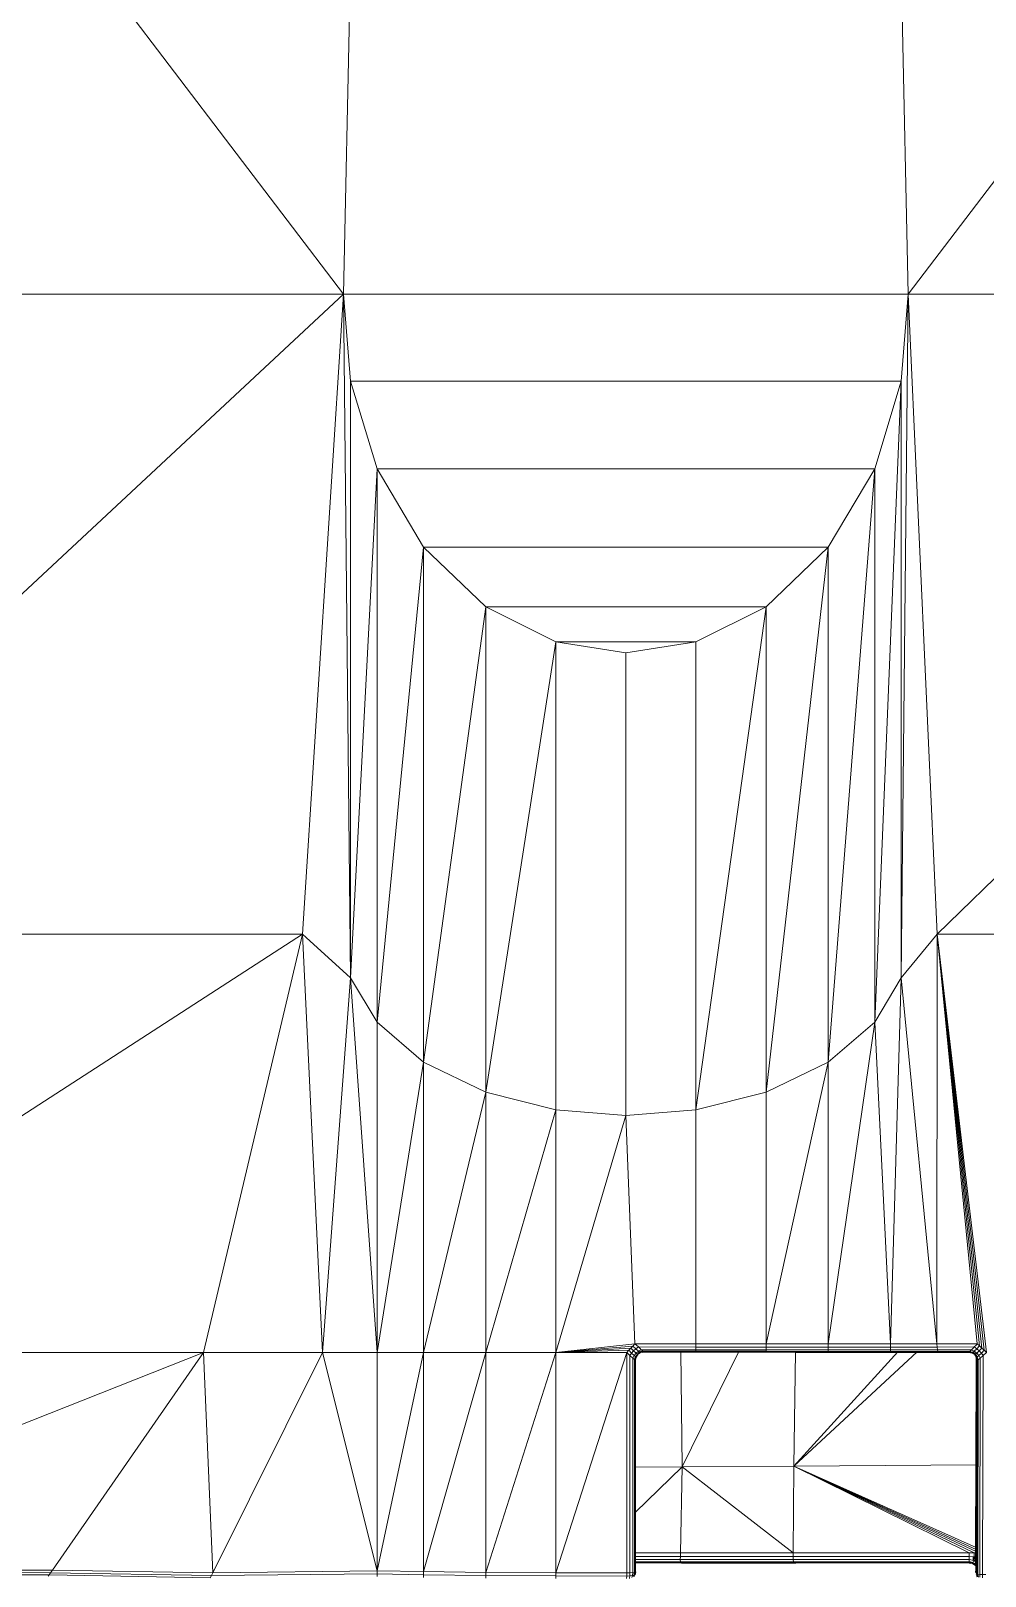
# Model space of a CAD drawing. Header units: inches. Extents: x 1 to 101, y 1 to 36.
# Drawn here: x 86.27 to 91.28, y 10.23 to 18.33 of the extents above; entities that cross this region are included whole.
import ezdxf

# ---------------------------------------------------------------- set-up
doc = ezdxf.new("R2010")
doc.units = ezdxf.units.IN
doc.header["$MEASUREMENT"] = 0
doc.layers.add('Default', color=7, linetype='Continuous')

msp = doc.modelspace()

# ---------------------------------------------------------------- linework, layer by layer
at = {"layer": 'Default', "color": 9, "lineweight": 0, "true_color": 0xcbcbcb, "transparency": 33554687}
for p, q in [((84.3624, 21.6142), (87.9113, 16.9472)), ((87.9113, 16.9472), (84.3624, 21.6142)), ((90.8728, 16.9472), (94.4218, 21.6142)), ((94.4218, 21.6142), (90.8728, 16.9472)), ((87.9113, 16.9472), (87.994, 20.8137)), ((87.994, 20.8137), (87.9113, 16.9472)), ((90.7902, 20.8137), (90.8728, 16.9472)), ((90.8728, 16.9472), (90.7902, 20.8137)), ((84.3068, 13.5911), (87.9113, 16.9472)), ((84.3068, 16.9472), (87.9113, 16.9472)), ((87.9113, 16.9472), (84.3068, 13.5911)), ((87.9113, 16.9472), (84.3068, 16.9472)), ((87.6951, 13.5923), (87.9113, 16.9472)), ((87.9113, 16.9472), (87.6951, 13.5923)), ((87.9113, 16.9472), (87.9477, 13.362)), ((90.8728, 16.9472), (87.9113, 16.9472)), ((90.8364, 13.362), (90.8728, 16.9472)), ((90.8728, 16.9472), (91.0243, 13.5924)), ((91.0243, 13.5924), (90.8728, 16.9472)), ((90.8728, 16.9472), (94.4773, 16.9472)), ((94.4773, 16.9472), (90.8728, 16.9472)), ((91.0243, 13.5924), (94.4773, 16.9472)), ((94.4773, 16.9472), (91.0243, 13.5924)), ((90.6973, 13.1293), (90.8364, 16.4918)), ((90.8364, 16.4918), (90.8364, 13.362)), ((87.9477, 13.362), (88.0868, 16.0318)), ((88.0868, 16.0318), (88.0868, 13.1293)), ((88.0868, 13.1293), (88.0868, 16.0318)), ((88.0868, 16.0318), (88.3304, 15.6207)), ((90.4537, 15.6207), (90.6973, 16.0318)), ((90.6973, 16.0318), (90.4537, 12.9212)), ((90.4537, 12.9212), (90.6973, 16.0318)), ((90.6973, 16.0318), (90.6973, 13.1293)), ((88.0868, 13.1293), (88.3304, 15.6207)), ((88.3304, 15.6207), (88.0868, 13.1293)), ((88.3304, 15.6207), (88.6565, 15.3088)), ((88.3304, 12.9212), (88.3304, 15.6207)), ((88.3304, 15.6207), (88.3304, 12.9212)), ((90.1277, 15.3088), (90.4537, 15.6207)), ((90.4537, 15.6207), (90.1277, 12.7634)), ((90.1277, 12.7634), (90.4537, 15.6207)), ((90.4537, 15.6207), (90.4537, 12.9212)), ((90.4537, 12.9212), (90.4537, 15.6207)), ((88.3304, 12.9212), (88.6565, 15.3088)), ((88.6565, 15.3088), (88.3304, 12.9212)), ((88.6565, 15.3088), (89.0248, 15.1248)), ((88.6565, 12.7634), (88.6565, 15.3088)), ((88.6565, 15.3088), (88.6565, 12.7634)), ((89.7594, 15.1248), (90.1277, 15.3088)), ((90.1277, 15.3088), (89.7594, 12.6703)), ((89.7594, 12.6703), (90.1277, 15.3088)), ((90.1277, 15.3088), (90.1277, 12.7634)), ((90.1277, 12.7634), (90.1277, 15.3088)), ((88.6565, 12.7634), (89.0248, 15.1248)), ((89.0248, 15.1248), (88.6565, 12.7634)), ((89.0248, 12.6703), (89.0248, 15.1248)), ((89.0248, 15.1248), (89.3921, 15.0678)), ((89.0248, 15.1248), (89.0248, 12.6703)), ((89.3921, 15.0678), (89.7594, 15.1248)), ((89.7594, 15.1248), (89.7594, 12.6703)), ((89.7594, 12.6703), (89.7594, 15.1248)), ((89.3921, 15.0678), (89.3921, 12.6415)), ((89.3921, 12.6415), (89.3921, 15.0678)), ((87.6951, 13.5923), (84.3068, 13.5911)), ((84.3068, 13.5911), (87.6951, 13.5923)), ((87.6951, 13.5923), (84.3068, 11.3985)), ((84.3068, 11.3985), (87.6951, 13.5923)), ((87.6951, 13.5923), (87.176, 11.3985)), ((87.176, 11.3985), (87.6951, 13.5923)), ((87.9477, 13.362), (87.6951, 13.5923)), ((87.6951, 13.5923), (87.8011, 11.3985)), ((91.0243, 13.5924), (90.8364, 13.362)), ((91.0227, 11.4429), (91.0243, 13.5924)), ((94.5531, 13.5911), (91.0243, 13.5924)), ((91.0243, 13.5924), (94.5531, 13.5911)), ((91.2834, 11.3985), (91.0243, 13.5924)), ((91.0243, 13.5924), (91.2834, 11.3985)), ((91.271, 11.4097), (91.0243, 13.5924)), ((91.0243, 13.5924), (91.2341, 11.4429)), ((91.2341, 11.4429), (91.0243, 13.5924)), ((91.0243, 13.5924), (91.2464, 11.432)), ((91.2464, 11.432), (91.0243, 13.5924)), ((91.0243, 13.5924), (91.2587, 11.4208)), ((88.0868, 13.1293), (87.9477, 13.362)), ((90.8364, 13.362), (90.6973, 13.1293)), ((90.7799, 11.443), (90.8364, 13.362)), ((90.8364, 13.362), (91.0227, 11.4429)), ((88.3304, 12.9212), (88.0868, 13.1293)), ((90.6973, 13.1293), (90.4537, 12.9212)), ((88.6565, 12.7634), (88.3304, 12.9212)), ((90.4537, 12.9212), (90.1277, 12.7634)), ((89.0248, 12.6703), (88.6565, 12.7634)), ((90.1277, 12.7634), (89.7594, 12.6703)), ((89.3921, 12.6415), (89.0248, 12.6703)), ((89.7594, 12.6703), (89.3921, 12.6415)), ((91.0227, 11.4429), (90.7799, 11.443)), ((91.0245, 11.4266), (91.0227, 11.4429)), ((91.0227, 11.4429), (91.2341, 11.4429)), ((91.2341, 11.4429), (91.0227, 11.4429)), ((91.2181, 11.4267), (91.0245, 11.4266)), ((91.2268, 11.4353), (91.2181, 11.4267)), ((91.2341, 11.4429), (91.2268, 11.4353)), ((91.2464, 11.432), (91.2341, 11.4429)), ((91.2587, 11.4208), (91.2464, 11.432)), ((84.3068, 11.3985), (87.176, 11.3985)), ((87.176, 11.3985), (84.3068, 10.2617)), ((87.176, 11.3985), (84.3068, 11.3985)), ((87.8011, 11.3985), (87.176, 11.3985)), ((88.0868, 10.2534), (88.3304, 11.3985)), ((88.3304, 10.2485), (88.6565, 11.3985)), ((88.3304, 11.3985), (88.6565, 11.3985)), ((88.6565, 11.3985), (88.3304, 10.2485)), ((88.3304, 10.2485), (88.3304, 11.3985)), ((88.3304, 11.3985), (88.3304, 10.2485)), ((88.6565, 10.2447), (89.0248, 11.3985)), ((88.6565, 11.3985), (88.6565, 10.2447)), ((88.6565, 10.2447), (88.6565, 11.3985)), ((88.6565, 11.3985), (89.0248, 11.3985)), ((89.0248, 11.3985), (88.6565, 10.2447)), ((89.0248, 11.3985), (89.0248, 10.2425)), ((89.4277, 10.2434), (89.4277, 11.3686)), ((89.4277, 11.3686), (89.4377, 11.3602)), ((89.4377, 11.3602), (89.4374, 10.245)), ((89.4404, 11.3588), (89.4423, 11.367)), ((89.4406, 10.7958), (89.4404, 11.3588)), ((89.4423, 11.367), (89.4437, 11.375)), ((89.4437, 11.375), (89.449, 11.3825)), ((89.449, 11.3825), (89.4532, 11.3892)), ((89.4532, 11.3892), (89.4577, 11.3922)), ((89.4577, 11.3922), (89.4617, 11.3948)), ((89.4617, 11.3948), (89.4675, 11.3991)), ((89.4675, 11.3991), (89.4687, 11.3994)), ((89.4687, 11.3994), (89.4775, 11.401)), ((89.4775, 11.401), (89.4851, 11.4027)), ((89.4851, 11.4027), (89.6795, 11.4023)), ((89.6795, 11.4023), (89.6868, 10.7976)), ((89.6868, 10.7976), (89.9849, 11.4022)), ((89.9849, 11.4022), (90.1266, 11.4022)), ((90.1266, 11.4022), (90.2813, 11.4021)), ((90.127, 11.4039), (90.1274, 11.4124)), ((90.4525, 11.4038), (90.127, 11.4039)), ((90.1274, 11.4124), (90.4532, 11.4124)), ((90.2813, 11.4021), (90.2737, 10.8019)), ((90.2737, 10.8019), (90.2813, 11.4021)), ((90.8185, 11.4017), (90.2737, 10.8019)), ((90.2737, 10.8019), (90.9202, 11.4017)), ((90.2813, 11.4021), (90.4518, 11.402)), ((90.4518, 11.402), (90.7789, 11.4018)), ((90.4532, 11.4124), (90.4525, 11.4038)), ((90.7789, 11.4018), (90.8185, 11.4017)), ((90.9202, 11.4017), (91.0301, 11.4017)), ((91.0266, 11.4123), (91.2048, 11.4124)), ((91.0286, 11.4036), (91.0266, 11.4123)), ((91.1922, 11.402), (91.0286, 11.4036)), ((91.0301, 11.4017), (91.1922, 11.402)), ((91.1955, 11.4036), (91.1922, 11.402)), ((91.1922, 11.402), (91.2004, 11.4002)), ((91.2048, 11.4124), (91.1955, 11.4036)), ((91.2004, 11.4002), (91.2088, 11.3986)), ((91.2088, 11.3986), (91.2108, 11.3985)), ((91.2108, 11.3985), (91.224, 11.3885)), ((91.224, 11.3885), (91.2289, 11.3809)), ((91.2289, 11.3809), (91.2312, 11.3774)), ((91.2312, 11.3774), (91.2315, 11.3761)), ((91.2312, 10.8088), (91.2331, 11.3678)), ((91.2331, 11.3678), (91.2312, 10.8088)), ((91.2315, 11.3761), (91.2331, 11.3678)), ((91.2331, 11.3678), (91.2369, 11.3568)), ((91.2369, 11.3568), (91.2338, 10.2395)), ((91.2338, 10.2395), (91.2369, 11.3568)), ((91.2369, 11.3568), (91.2406, 11.3588)), ((91.2406, 11.3588), (91.2377, 10.236)), ((91.2834, 11.3985), (91.271, 11.4097)), ((89.6868, 10.7976), (89.4406, 10.7958)), ((89.4406, 10.7958), (89.6868, 10.7976)), ((89.4407, 10.5585), (89.4406, 10.7958)), ((89.4407, 10.5585), (89.6868, 10.7976)), ((89.6868, 10.7976), (89.4407, 10.5585)), ((89.678, 10.3471), (89.6868, 10.7976)), ((89.6868, 10.7976), (89.678, 10.3471)), ((89.6868, 10.7976), (90.2737, 10.8019)), ((90.2737, 10.8019), (89.6868, 10.7976)), ((89.6868, 10.7976), (90.2698, 10.3472)), ((90.2698, 10.3472), (89.6868, 10.7976)), ((90.2698, 10.3472), (90.2737, 10.8019)), ((90.2737, 10.8019), (90.2698, 10.3472)), ((91.2312, 10.8088), (90.2737, 10.8019)), ((90.2737, 10.8019), (91.2312, 10.8088)), ((90.2737, 10.8019), (91.1924, 10.3472)), ((91.2186, 10.347), (90.2737, 10.8019)), ((90.2737, 10.8019), (91.2297, 10.3534)), ((91.1924, 10.3472), (90.2737, 10.8019)), ((90.2737, 10.8019), (91.2186, 10.347)), ((91.2298, 10.3744), (90.2737, 10.8019)), ((90.2737, 10.8019), (91.2298, 10.3744)), ((91.2298, 10.3643), (90.2737, 10.8019)), ((90.2737, 10.8019), (91.2298, 10.3643)), ((91.2297, 10.3534), (90.2737, 10.8019)), ((91.2298, 10.3744), (91.2312, 10.8088)), ((91.2312, 10.8088), (91.2298, 10.3744)), ((89.4407, 10.3469), (89.4407, 10.5585)), ((91.2298, 10.3643), (91.2298, 10.3744)), ((91.2298, 10.3744), (91.2298, 10.3643)), ((89.678, 10.3471), (89.4407, 10.3469)), ((90.2698, 10.3472), (89.678, 10.3471)), ((91.1924, 10.3472), (90.2698, 10.3472)), ((91.2186, 10.347), (91.1924, 10.3472)), ((91.2297, 10.3466), (91.2186, 10.347)), ((91.2295, 10.2877), (91.2296, 10.3025)), ((91.2296, 10.3231), (91.2297, 10.3466)), ((91.2296, 10.3193), (91.2296, 10.3231)), ((91.2296, 10.3025), (91.2296, 10.3193)), ((91.2297, 10.3534), (91.2298, 10.3643)), ((91.2298, 10.3643), (91.2297, 10.3534)), ((91.2297, 10.3466), (91.2297, 10.3534)), ((91.2297, 10.3534), (91.2297, 10.3466)), ((88.3304, 10.2485), (88.0868, 10.2534)), ((88.6565, 10.2447), (88.3304, 10.2485)), ((89.0248, 10.2425), (88.6565, 10.2447)), ((89.4374, 10.245), (89.4277, 10.2434)), ((91.2277, 10.2812), (91.2279, 10.2826)), ((91.2295, 10.2799), (91.2277, 10.2812)), ((91.2279, 10.2826), (91.2295, 10.2842)), ((91.2294, 10.2509), (91.2295, 10.2799)), ((91.2297, 10.2499), (91.2294, 10.2509)), ((91.2295, 10.2842), (91.2295, 10.2877)), ((91.2316, 10.2447), (91.2297, 10.2499)), ((91.2311, 10.243), (91.2316, 10.2447)), ((91.2338, 10.2395), (91.2311, 10.243)), ((91.2338, 10.2379), (91.2338, 10.2395)), ((91.2377, 10.236), (91.2338, 10.2379))]:
    msp.add_line(p, q, dxfattribs=at).dxf.unprotected_set("ltscale", 0)
at = {"layer": 'Default', "color": 7, "lineweight": 15, "ltscale": 5.289577, "transparency": 33554687}
for p, q in [((87.994, 20.8137), (87.9113, 16.9472)), ((90.8728, 16.9472), (90.7902, 20.8137)), ((84.3068, 16.9472), (87.9113, 16.9472)), ((87.6951, 13.5923), (87.9113, 16.9472)), ((87.9477, 16.4918), (87.9113, 16.9472)), ((87.9113, 16.9472), (90.8728, 16.9472)), ((90.8364, 16.4918), (90.8728, 16.9472)), ((94.4773, 16.9472), (90.8728, 16.9472)), ((90.8728, 16.9472), (91.0243, 13.5924)), ((88.0868, 16.0318), (87.9477, 16.4918)), ((87.9477, 13.362), (87.9477, 16.4918)), ((87.9477, 16.4918), (90.8364, 16.4918)), ((90.6973, 16.0318), (90.8364, 16.4918)), ((90.8364, 16.4918), (90.8364, 13.362)), ((88.3304, 15.6207), (88.0868, 16.0318)), ((88.0868, 13.1293), (88.0868, 16.0318)), ((88.0868, 16.0318), (90.6973, 16.0318)), ((90.4537, 15.6207), (90.6973, 16.0318)), ((90.6973, 16.0318), (90.6973, 13.1293)), ((88.3304, 15.6207), (88.6565, 15.3088)), ((88.3304, 12.9212), (88.3304, 15.6207)), ((88.3304, 15.6207), (90.4537, 15.6207)), ((90.1277, 15.3088), (90.4537, 15.6207)), ((90.4537, 15.6207), (90.4537, 12.9212)), ((89.0248, 15.1248), (88.6565, 15.3088)), ((88.6565, 15.3088), (88.6565, 12.7634)), ((88.6565, 15.3088), (90.1277, 15.3088)), ((89.7594, 15.1248), (90.1277, 15.3088)), ((90.1277, 12.7634), (90.1277, 15.3088)), ((89.3921, 15.0678), (89.0248, 15.1248)), ((89.0248, 15.1248), (89.7594, 15.1248)), ((89.0248, 12.6703), (89.0248, 15.1248)), ((89.7594, 15.1248), (89.3921, 15.0678)), ((89.7594, 12.6703), (89.7594, 15.1248)), ((89.3921, 15.0678), (89.3921, 12.6415)), ((87.6951, 13.5923), (84.3068, 13.5911)), ((87.176, 11.3985), (87.6951, 13.5923)), ((87.9477, 13.362), (87.6951, 13.5923)), ((90.8364, 13.362), (91.0243, 13.5924)), ((91.2834, 11.3985), (91.0243, 13.5924)), ((91.0243, 13.5924), (94.5531, 13.5911)), ((91.0243, 13.5924), (91.2341, 11.4429)), ((91.271, 11.4097), (91.0243, 13.5924)), ((91.0243, 13.5924), (91.2587, 11.4208)), ((91.2464, 11.432), (91.0243, 13.5924)), ((87.8011, 11.3985), (87.9477, 13.362)), ((88.0868, 13.1293), (87.9477, 13.362)), ((90.6973, 13.1293), (90.8364, 13.362)), ((90.8364, 13.362), (91.0227, 11.4429)), ((88.3304, 12.9212), (88.0868, 13.1293)), ((88.0868, 11.3985), (88.0868, 13.1293)), ((90.4537, 12.9212), (90.6973, 13.1293)), ((90.6973, 13.1293), (90.7799, 11.443)), ((88.6565, 12.7634), (88.3304, 12.9212)), ((88.3304, 11.3985), (88.3304, 12.9212)), ((90.4537, 12.9212), (90.1277, 12.7634)), ((90.4537, 11.443), (90.4537, 12.9212)), ((88.6565, 12.7634), (89.0248, 12.6703)), ((88.6565, 11.3985), (88.6565, 12.7634)), ((90.1277, 12.7634), (89.7594, 12.6703)), ((90.1277, 11.4429), (90.1277, 12.7634)), ((89.0248, 12.6703), (89.3921, 12.6415)), ((89.0248, 11.3985), (89.0248, 12.6703)), ((89.7594, 12.6703), (89.3921, 12.6415)), ((89.3921, 12.6415), (89.4394, 11.4429)), ((89.7594, 11.4429), (89.7594, 12.6703)), ((89.4394, 11.4429), (89.0248, 11.3985)), ((89.4287, 11.4318), (89.0248, 11.3985)), ((89.4179, 11.4207), (89.4287, 11.4318)), ((89.4287, 11.4318), (89.4394, 11.4429)), ((89.4287, 11.4318), (89.4444, 11.4177)), ((89.7594, 11.4429), (89.4394, 11.4429)), ((89.4577, 11.4267), (89.4394, 11.4429)), ((89.4444, 11.4177), (89.4577, 11.4267)), ((89.4644, 11.4198), (89.4577, 11.4267)), ((89.7593, 11.4265), (89.4577, 11.4267)), ((89.7593, 11.4265), (89.7592, 11.4124)), ((89.7593, 11.4265), (89.7594, 11.4429)), ((90.1276, 11.4265), (89.7593, 11.4265)), ((90.1277, 11.4429), (89.7594, 11.4429)), ((90.1274, 11.4124), (90.1276, 11.4265)), ((90.1277, 11.4429), (90.1276, 11.4265)), ((90.1276, 11.4265), (90.4536, 11.4266)), ((90.4537, 11.443), (90.1277, 11.4429)), ((90.4532, 11.4124), (90.4536, 11.4266)), ((90.4536, 11.4266), (90.4537, 11.443)), ((90.7805, 11.4266), (90.4536, 11.4266)), ((90.7799, 11.443), (90.4537, 11.443)), ((91.0227, 11.4429), (90.7799, 11.443)), ((90.7799, 11.443), (90.7805, 11.4266)), ((90.7805, 11.4266), (90.7805, 11.4123)), ((90.7805, 11.4266), (91.0245, 11.4266)), ((91.2341, 11.4429), (91.0227, 11.4429)), ((91.0227, 11.4429), (91.0245, 11.4266)), ((91.0245, 11.4266), (91.2181, 11.4267)), ((91.0245, 11.4266), (91.0266, 11.4123)), ((91.2119, 11.4196), (91.2181, 11.4267)), ((91.2181, 11.4267), (91.2268, 11.4353)), ((91.2181, 11.4267), (91.2321, 11.4176)), ((91.2268, 11.4353), (91.2341, 11.4429)), ((91.2321, 11.4176), (91.2464, 11.432)), ((91.2341, 11.4429), (91.2464, 11.432)), ((91.2464, 11.432), (91.2587, 11.4208)), ((84.3068, 11.3985), (87.176, 11.3985)), ((87.176, 11.3985), (86.3838, 10.2562)), ((87.8011, 11.3985), (87.176, 11.3985)), ((87.225, 10.2422), (87.8011, 11.3985)), ((88.0868, 11.3985), (87.8011, 11.3985)), ((88.3304, 11.3985), (88.0868, 11.3985)), ((88.0868, 10.2534), (88.0868, 11.3985)), ((88.6565, 11.3985), (88.3304, 11.3985)), ((88.3304, 10.2485), (88.3304, 11.3985)), ((89.0248, 11.3985), (88.6565, 11.3985)), ((88.6565, 10.2447), (88.6565, 11.3985)), ((89.0248, 11.3985), (89.4179, 11.4207)), ((89.4071, 11.4096), (89.0248, 11.3985)), ((89.0248, 11.3985), (89.3964, 11.3985)), ((89.0248, 10.2425), (89.0248, 11.3985)), ((89.3964, 11.3985), (89.3962, 10.2421)), ((89.3964, 11.3985), (89.4071, 11.4096)), ((89.4125, 11.3827), (89.3964, 11.3985)), ((89.4071, 11.4096), (89.4179, 11.4207)), ((89.4216, 11.395), (89.4071, 11.4096)), ((89.4125, 11.3827), (89.4216, 11.395)), ((89.4277, 11.3686), (89.4125, 11.3827)), ((89.4131, 10.2423), (89.4125, 11.3827)), ((89.4179, 11.4207), (89.4324, 11.407)), ((89.4216, 11.395), (89.4324, 11.407)), ((89.4349, 11.3823), (89.4216, 11.395)), ((89.4277, 11.3686), (89.4349, 11.3823)), ((89.4377, 11.3602), (89.4277, 11.3686)), ((89.4277, 10.2434), (89.4277, 11.3686)), ((89.4324, 11.407), (89.4444, 11.4177)), ((89.4324, 11.407), (89.4455, 11.395)), ((89.4349, 11.3823), (89.4455, 11.395)), ((89.4437, 11.375), (89.4349, 11.3823)), ((89.4374, 10.245), (89.4377, 11.3602)), ((89.4423, 11.367), (89.4377, 11.3602)), ((89.4377, 11.3602), (89.4404, 11.3588)), ((89.4444, 11.4177), (89.4587, 11.4056)), ((89.4455, 11.395), (89.4587, 11.4056)), ((89.4455, 11.395), (89.4498, 11.3918)), ((89.4498, 11.3918), (89.4532, 11.3892)), ((89.4577, 11.3922), (89.4532, 11.3892)), ((89.4587, 11.4056), (89.4724, 11.4126)), ((89.4587, 11.4056), (89.4675, 11.3991)), ((89.4644, 11.4198), (89.4724, 11.4126)), ((89.4724, 11.4126), (89.4826, 11.404)), ((89.7592, 11.4124), (89.4724, 11.4126)), ((89.4826, 11.404), (89.4775, 11.401)), ((89.4826, 11.404), (89.4851, 11.4027)), ((89.7591, 11.4039), (89.6795, 11.4023)), ((89.6868, 10.7976), (89.6795, 11.4023)), ((89.7589, 11.4023), (89.7591, 11.4039)), ((89.7591, 11.4039), (89.7592, 11.4124)), ((89.9849, 11.4022), (89.7591, 11.4039)), ((89.7592, 11.4124), (90.1274, 11.4124)), ((90.127, 11.4039), (89.9849, 11.4022)), ((90.1266, 11.4022), (90.127, 11.4039)), ((90.127, 11.4039), (90.1274, 11.4124)), ((90.127, 11.4039), (90.4525, 11.4038)), ((90.1274, 11.4124), (90.4532, 11.4124)), ((90.2813, 11.4021), (90.2737, 10.8019)), ((90.2737, 10.8019), (90.9202, 11.4017)), ((90.8185, 11.4017), (90.2737, 10.8019)), ((90.4525, 11.4038), (90.4518, 11.402)), ((90.4525, 11.4038), (90.4532, 11.4124)), ((90.7799, 11.4037), (90.4525, 11.4038)), ((90.7805, 11.4123), (90.4532, 11.4124)), ((90.7789, 11.4018), (90.7799, 11.4037)), ((90.7805, 11.4123), (90.7799, 11.4037)), ((90.7799, 11.4037), (91.0286, 11.4036)), ((91.0266, 11.4123), (90.7805, 11.4123)), ((91.0266, 11.4123), (91.2048, 11.4124)), ((91.0286, 11.4036), (91.0266, 11.4123)), ((91.0286, 11.4036), (91.0301, 11.4017)), ((91.0286, 11.4036), (91.1922, 11.402)), ((91.1955, 11.4036), (91.1922, 11.402)), ((91.1955, 11.4036), (91.2048, 11.4124)), ((91.2004, 11.4002), (91.1955, 11.4036)), ((91.2048, 11.4124), (91.2119, 11.4196)), ((91.2048, 11.4124), (91.2191, 11.4052)), ((91.2108, 11.3985), (91.2191, 11.4052)), ((91.2191, 11.4052), (91.2321, 11.4176)), ((91.2191, 11.4052), (91.2326, 11.3946)), ((91.224, 11.3885), (91.2251, 11.3882)), ((91.2251, 11.3882), (91.2326, 11.3946)), ((91.2289, 11.3809), (91.2251, 11.3882)), ((91.2354, 11.374), (91.2312, 11.3774)), ((91.2321, 11.4176), (91.245, 11.4067)), ((91.245, 11.4067), (91.2326, 11.3946)), ((91.2326, 11.3946), (91.2435, 11.3815)), ((91.2331, 11.3678), (91.2369, 11.3568)), ((91.2338, 10.2395), (91.2369, 11.3568)), ((91.2354, 11.374), (91.2339, 11.3733)), ((91.2369, 11.3568), (91.2339, 11.3733)), ((91.2435, 11.3815), (91.2354, 11.374)), ((91.2406, 11.3588), (91.2354, 11.374)), ((91.2406, 11.3588), (91.2369, 11.3568)), ((91.2377, 10.236), (91.2406, 11.3588)), ((91.251, 11.3677), (91.2406, 11.3588)), ((91.2566, 11.3946), (91.2435, 11.3815)), ((91.2435, 11.3815), (91.251, 11.3677)), ((91.2587, 11.4208), (91.245, 11.4067)), ((91.245, 11.4067), (91.2566, 11.3946)), ((91.2479, 10.2344), (91.251, 11.3677)), ((91.2665, 11.3821), (91.251, 11.3677)), ((91.271, 11.4097), (91.2566, 11.3946)), ((91.2566, 11.3946), (91.2665, 11.3821)), ((91.2587, 11.4208), (91.271, 11.4097)), ((91.2628, 10.2333), (91.2665, 11.3821)), ((91.2665, 11.3821), (91.2834, 11.3985)), ((91.271, 11.4097), (91.2834, 11.3985)), ((89.4406, 10.7958), (89.6868, 10.7976)), ((89.6868, 10.7976), (89.678, 10.3471)), ((90.2737, 10.8019), (89.6868, 10.7976)), ((90.2737, 10.8019), (90.2698, 10.3472)), ((91.2312, 10.8088), (90.2737, 10.8019)), ((91.2298, 10.3643), (90.2737, 10.8019)), ((90.2737, 10.8019), (91.2298, 10.3744)), ((90.2737, 10.8019), (91.2297, 10.3534)), ((91.2186, 10.347), (90.2737, 10.8019)), ((90.2737, 10.8019), (91.1924, 10.3472)), ((89.678, 10.3471), (89.4407, 10.3469)), ((89.4407, 10.3282), (89.6777, 10.3283)), ((89.4407, 10.3115), (89.6775, 10.3116)), ((89.4407, 10.3007), (89.6776, 10.3007)), ((89.4407, 10.2972), (89.6778, 10.2972)), ((89.6775, 10.3116), (89.6777, 10.3283)), ((90.27, 10.3117), (89.6775, 10.3116)), ((89.6776, 10.3007), (89.6775, 10.3116)), ((90.2705, 10.3008), (89.6776, 10.3007)), ((89.6776, 10.3007), (89.6778, 10.2972)), ((89.6777, 10.3283), (89.678, 10.3471)), ((90.2698, 10.3284), (89.6777, 10.3283)), ((90.2698, 10.3472), (89.678, 10.3471)), ((90.2698, 10.3284), (90.2698, 10.3472)), ((90.2698, 10.3472), (91.1924, 10.3472)), ((91.1924, 10.3278), (90.2698, 10.3284)), ((90.2698, 10.3284), (90.27, 10.3117)), ((90.27, 10.3117), (90.2705, 10.3008)), ((91.1924, 10.3117), (90.27, 10.3117)), ((91.1924, 10.3011), (90.2705, 10.3008)), ((90.2705, 10.3008), (90.2711, 10.2972)), ((90.2832, 10.2959), (91.1924, 10.2971)), ((91.1924, 10.3472), (91.1924, 10.3278)), ((91.1924, 10.3472), (91.2186, 10.347)), ((91.1924, 10.3117), (91.1924, 10.3278)), ((91.1924, 10.3278), (91.218, 10.3258)), ((91.2175, 10.3078), (91.1924, 10.3117)), ((91.1924, 10.3011), (91.1924, 10.3117)), ((91.2127, 10.297), (91.1924, 10.3011)), ((91.1924, 10.2971), (91.1924, 10.3011)), ((91.1924, 10.2971), (91.1924, 10.2959)), ((91.1924, 10.2971), (91.2016, 10.2941)), ((91.2016, 10.2941), (91.2114, 10.2934)), ((91.2109, 10.2924), (91.2114, 10.2934)), ((91.2114, 10.2934), (91.2121, 10.2955)), ((91.2279, 10.2826), (91.2114, 10.2934)), ((91.2121, 10.2955), (91.2127, 10.297)), ((91.2127, 10.297), (91.2175, 10.3078)), ((91.2295, 10.2877), (91.2127, 10.297)), ((91.223, 10.3232), (91.2175, 10.3078)), ((91.2179, 10.3239), (91.223, 10.3232)), ((91.218, 10.3258), (91.2186, 10.347)), ((91.2186, 10.347), (91.2297, 10.3466)), ((91.2234, 10.3245), (91.223, 10.3232)), ((91.223, 10.3232), (91.2296, 10.3193)), ((86.3838, 10.2562), (84.3068, 10.2617)), ((86.3746, 10.2429), (84.307, 10.2453)), ((86.3668, 10.2316), (84.3075, 10.2309)), ((86.3668, 10.2316), (86.3624, 10.225)), ((86.3746, 10.2429), (86.3668, 10.2316)), ((87.212, 10.2152), (86.3668, 10.2316)), ((86.3838, 10.2562), (86.3746, 10.2429)), ((87.2179, 10.2277), (86.3746, 10.2429)), ((87.225, 10.2422), (86.3838, 10.2562)), ((87.212, 10.2152), (87.2179, 10.2277)), ((87.2179, 10.2277), (87.225, 10.2422)), ((88.0869, 10.2372), (87.2179, 10.2277)), ((88.0868, 10.2534), (87.225, 10.2422)), ((88.3304, 10.2485), (88.0868, 10.2534)), ((88.0869, 10.2372), (88.0868, 10.2534)), ((88.3305, 10.2324), (88.0869, 10.2372)), ((88.0872, 10.2231), (88.0869, 10.2372)), ((88.6565, 10.2447), (88.3304, 10.2485)), ((88.3305, 10.2324), (88.3304, 10.2485)), ((88.6565, 10.2287), (88.3305, 10.2324)), ((88.3307, 10.2183), (88.3305, 10.2324)), ((89.0248, 10.2425), (88.6565, 10.2447)), ((88.6565, 10.2287), (88.6565, 10.2447)), ((89.0247, 10.2264), (88.6565, 10.2287)), ((88.6566, 10.2147), (88.6565, 10.2287)), ((89.0247, 10.2264), (89.0248, 10.2425)), ((89.3962, 10.2254), (89.0247, 10.2264)), ((89.0247, 10.2125), (89.0247, 10.2264)), ((89.3962, 10.2421), (89.0248, 10.2425)), ((89.396, 10.212), (89.3962, 10.2254)), ((89.3962, 10.2421), (89.4131, 10.2423)), ((89.3962, 10.2421), (89.3962, 10.2254)), ((89.3962, 10.2254), (89.4128, 10.226)), ((89.4113, 10.2133), (89.4128, 10.226)), ((89.4128, 10.226), (89.4131, 10.2423)), ((89.4128, 10.226), (89.4264, 10.2283)), ((89.4131, 10.2423), (89.4277, 10.2434)), ((89.4229, 10.2173), (89.4264, 10.2283)), ((89.4264, 10.2283), (89.4277, 10.2434)), ((89.4264, 10.2283), (89.434, 10.2283)), ((89.4277, 10.2434), (89.4374, 10.245)), ((89.4374, 10.245), (89.434, 10.2283)), ((89.4407, 10.2469), (89.4374, 10.245)), ((91.2338, 10.2379), (91.2377, 10.236)), ((91.2409, 10.2192), (91.2377, 10.236)), ((91.2377, 10.236), (91.2479, 10.2344)), ((91.2479, 10.2344), (91.249, 10.2193)), ((91.2479, 10.2344), (91.2628, 10.2333)), ((91.28, 10.2329), (91.2628, 10.2333)), ((91.2628, 10.2333), (91.263, 10.2169))]:
    msp.add_line(p, q, dxfattribs=at)
at = {"layer": 'Default', "color": 251, "lineweight": 0, "true_color": 0x6c6c6c, "transparency": 33554687}
for p, q in [((87.9477, 13.362), (87.9113, 16.9472)), ((87.9113, 16.9472), (87.9477, 16.4918)), ((90.8364, 16.4918), (90.8728, 16.9472)), ((90.8728, 16.9472), (90.8364, 13.362)), ((87.9477, 16.4918), (87.9477, 13.362)), ((90.8364, 13.362), (90.8364, 16.4918)), ((89.0248, 11.3985), (89.4287, 11.4318)), ((89.4287, 11.4318), (89.4179, 11.4207)), ((89.4179, 11.4207), (89.0248, 11.3985))]:
    msp.add_line(p, q, dxfattribs=at).dxf.unprotected_set("ltscale", 0)
at = {"layer": 'Default', "color": 254, "lineweight": 0, "true_color": 0xcccccc, "transparency": 33554687}
for p, q in [((87.9477, 16.4918), (87.9113, 16.9472)), ((87.9113, 16.9472), (90.8728, 16.9472)), ((90.8728, 16.9472), (90.8364, 16.4918)), ((88.0868, 16.0318), (87.9477, 16.4918)), ((87.9477, 16.4918), (90.8364, 16.4918)), ((90.8364, 16.4918), (87.9477, 16.4918)), ((90.8364, 16.4918), (90.6973, 16.0318)), ((88.3304, 15.6207), (88.0868, 16.0318)), ((88.0868, 16.0318), (90.6973, 16.0318)), ((90.6973, 16.0318), (88.0868, 16.0318)), ((90.6973, 16.0318), (90.4537, 15.6207)), ((88.6565, 15.3088), (88.3304, 15.6207)), ((88.3304, 15.6207), (90.4537, 15.6207)), ((90.4537, 15.6207), (88.3304, 15.6207)), ((90.4537, 15.6207), (90.1277, 15.3088)), ((89.0248, 15.1248), (88.6565, 15.3088)), ((88.6565, 15.3088), (90.1277, 15.3088)), ((90.1277, 15.3088), (88.6565, 15.3088)), ((90.1277, 15.3088), (89.7594, 15.1248)), ((89.3921, 15.0678), (89.0248, 15.1248)), ((89.0248, 15.1248), (89.7594, 15.1248)), ((89.7594, 15.1248), (89.0248, 15.1248)), ((89.7594, 15.1248), (89.3921, 15.0678))]:
    msp.add_line(p, q, dxfattribs=at).dxf.unprotected_set("ltscale", 0)
at = {"layer": 'Default', "color": 9, "lineweight": 0, "true_color": 0xcacaca, "transparency": 33554687}
for p, q in [((87.9477, 16.4918), (88.0868, 16.0318)), ((87.9477, 13.362), (87.9477, 16.4918)), ((88.0868, 16.0318), (87.9477, 13.362)), ((87.8011, 11.3985), (87.6951, 13.5923)), ((87.6951, 13.5923), (87.9477, 13.362)), ((90.8364, 13.362), (91.0243, 13.5924)), ((91.0243, 13.5924), (91.0227, 11.4429)), ((91.2587, 11.4208), (91.0243, 13.5924)), ((91.0243, 13.5924), (91.271, 11.4097)), ((87.8011, 11.3985), (87.9477, 13.362)), ((87.9477, 13.362), (87.8011, 11.3985)), ((87.9477, 13.362), (88.0868, 11.3985)), ((91.0227, 11.4429), (90.8364, 13.362)), ((90.4537, 11.443), (90.6973, 13.1293)), ((90.6973, 13.1293), (90.7799, 11.443)), ((90.1277, 11.4429), (90.4537, 12.9212)), ((90.4537, 12.9212), (90.4537, 11.443)), ((89.7594, 12.6703), (90.1277, 12.7634)), ((90.1277, 12.7634), (90.1277, 11.4429)), ((89.3921, 12.6415), (89.7594, 12.6703)), ((89.4394, 11.4429), (89.3921, 12.6415)), ((89.7594, 12.6703), (89.7594, 11.4429)), ((89.7594, 11.4429), (89.7594, 12.6703)), ((89.7594, 11.4429), (89.4394, 11.4429)), ((90.1277, 11.4429), (89.7594, 11.4429)), ((90.4537, 11.443), (90.1277, 11.4429)), ((90.7799, 11.443), (90.4537, 11.443)), ((86.3838, 10.2562), (87.176, 11.3985)), ((87.176, 11.3985), (87.8011, 11.3985)), ((87.225, 10.2422), (87.176, 11.3985)), ((87.176, 11.3985), (87.225, 10.2422)), ((87.8011, 11.3985), (87.225, 10.2422)), ((87.225, 10.2422), (87.8011, 11.3985)), ((88.0868, 10.2534), (87.8011, 11.3985)), ((87.8011, 11.3985), (88.0868, 11.3985)), ((88.0868, 11.3985), (87.8011, 11.3985)), ((87.8011, 11.3985), (88.0868, 10.2534)), ((88.0868, 11.3985), (88.3304, 11.3985)), ((88.3304, 11.3985), (88.0868, 10.2534)), ((88.0868, 10.2534), (88.0868, 11.3985)), ((88.0868, 11.3985), (88.0868, 10.2534)), ((89.0248, 11.3985), (89.4179, 11.4207)), ((89.0248, 11.3985), (89.4071, 11.4096)), ((89.4071, 11.4096), (89.0248, 11.3985)), ((89.0248, 10.2425), (89.3964, 11.3985)), ((89.0248, 10.2425), (89.0248, 11.3985)), ((89.0248, 11.3985), (89.3964, 11.3985)), ((89.3964, 11.3985), (89.0248, 10.2425)), ((89.3964, 11.3985), (89.0248, 11.3985)), ((89.3964, 11.3985), (89.3962, 10.2421)), ((89.4071, 11.4096), (89.3964, 11.3985)), ((89.4179, 11.4207), (89.4071, 11.4096)), ((89.6868, 10.7976), (89.6795, 11.4023)), ((89.6795, 11.4023), (89.7589, 11.4023)), ((89.9849, 11.4022), (89.6868, 10.7976)), ((89.7589, 11.4023), (89.9849, 11.4022)), ((89.7591, 11.4039), (89.7592, 11.4124)), ((89.9849, 11.4022), (89.7591, 11.4039)), ((89.7592, 11.4124), (90.1274, 11.4124)), ((90.127, 11.4039), (89.9849, 11.4022)), ((90.1274, 11.4124), (90.127, 11.4039)), ((90.2737, 10.8019), (90.8185, 11.4017)), ((90.9202, 11.4017), (90.2737, 10.8019)), ((90.7799, 11.4037), (90.7805, 11.4123)), ((91.0286, 11.4036), (90.7799, 11.4037)), ((90.7805, 11.4123), (91.0266, 11.4123)), ((90.8185, 11.4017), (90.9202, 11.4017)), ((91.0266, 11.4123), (91.0286, 11.4036)), ((91.271, 11.4097), (91.2587, 11.4208)), ((86.3746, 10.2429), (86.3838, 10.2562)), ((87.2179, 10.2277), (86.3746, 10.2429)), ((87.225, 10.2422), (86.3838, 10.2562)), ((86.3838, 10.2562), (87.225, 10.2422)), ((87.225, 10.2422), (87.2179, 10.2277)), ((88.0868, 10.2534), (87.225, 10.2422)), ((89.3962, 10.2421), (89.0248, 10.2425))]:
    msp.add_line(p, q, dxfattribs=at).dxf.unprotected_set("ltscale", 0)
at = {"layer": 'Default', "color": 9, "lineweight": 0, "true_color": 0xc9c9c9, "transparency": 33554687}
for p, q in [((90.6973, 16.0318), (90.8364, 16.4918)), ((90.8364, 16.4918), (90.6973, 13.1293)), ((90.6973, 13.1293), (90.6973, 16.0318)), ((88.0868, 13.1293), (88.3304, 12.9212)), ((88.0868, 11.3985), (88.0868, 13.1293)), ((90.4537, 12.9212), (90.6973, 13.1293)), ((90.6973, 13.1293), (90.4537, 11.443)), ((88.0868, 11.3985), (88.3304, 12.9212)), ((88.3304, 12.9212), (88.0868, 11.3985)), ((88.3304, 12.9212), (88.6565, 12.7634)), ((88.3304, 11.3985), (88.3304, 12.9212)), ((88.3304, 12.9212), (88.3304, 11.3985)), ((90.1277, 12.7634), (90.4537, 12.9212)), ((90.4537, 12.9212), (90.1277, 11.4429)), ((90.4537, 11.443), (90.4537, 12.9212)), ((88.6565, 12.7634), (88.3304, 11.3985)), ((88.3304, 11.3985), (88.6565, 12.7634)), ((88.6565, 12.7634), (89.0248, 12.6703)), ((88.6565, 11.3985), (88.6565, 12.7634)), ((88.6565, 12.7634), (88.6565, 11.3985)), ((90.1277, 11.4429), (90.1277, 12.7634)), ((88.6565, 11.3985), (89.0248, 12.6703)), ((89.0248, 12.6703), (88.6565, 11.3985)), ((89.0248, 12.6703), (89.0248, 11.3985)), ((89.0248, 11.3985), (89.0248, 12.6703)), ((89.0248, 12.6703), (89.3921, 12.6415)), ((89.3921, 12.6415), (89.0248, 11.3985)), ((89.0248, 11.3985), (89.3921, 12.6415)), ((89.3921, 12.6415), (89.4394, 11.4429)), ((89.4394, 11.4429), (89.0248, 11.3985)), ((89.0248, 11.3985), (89.4394, 11.4429)), ((89.4287, 11.4318), (89.0248, 11.3985)), ((89.4394, 11.4429), (89.4287, 11.4318)), ((84.3068, 10.2617), (87.176, 11.3985)), ((87.176, 11.3985), (86.3838, 10.2562)), ((88.3304, 11.3985), (88.0868, 11.3985)), ((88.6565, 11.3985), (88.3304, 11.3985)), ((89.0248, 11.3985), (88.6565, 11.3985)), ((89.4131, 10.2423), (89.4125, 11.3827)), ((89.4125, 11.3827), (89.4277, 11.3686)), ((89.4277, 11.3686), (89.4277, 10.2434)), ((91.2628, 10.2333), (91.2665, 11.3821)), ((91.2665, 11.3821), (91.2834, 11.3985)), ((84.3068, 10.2617), (86.3838, 10.2562)), ((86.3838, 10.2562), (84.3068, 10.2617)), ((86.3746, 10.2429), (84.307, 10.2453)), ((86.3838, 10.2562), (86.3746, 10.2429)), ((89.4277, 10.2434), (89.4131, 10.2423)), ((91.28, 10.2329), (91.2628, 10.2333))]:
    msp.add_line(p, q, dxfattribs=at).dxf.unprotected_set("ltscale", 0)
at = {"layer": 'Default', "color": 9, "lineweight": 0, "true_color": 0xc7c7c7, "transparency": 33554687}
for p, q in [((88.0868, 11.3985), (87.9477, 13.362)), ((87.9477, 13.362), (88.0868, 13.1293)), ((88.0868, 13.1293), (88.0868, 11.3985))]:
    msp.add_line(p, q, dxfattribs=at).dxf.unprotected_set("ltscale", 0)
at = {"layer": 'Default', "color": 9, "lineweight": 0, "true_color": 0xc8c8c8, "transparency": 33554687}
for p, q in [((90.6973, 13.1293), (90.8364, 13.362)), ((90.8364, 13.362), (90.7799, 11.443)), ((90.7799, 11.443), (90.6973, 13.1293)), ((89.4407, 10.3115), (89.6775, 10.3116)), ((89.4407, 10.3007), (89.4407, 10.3115)), ((89.4407, 10.2972), (89.4407, 10.3007)), ((89.4407, 10.3007), (89.6776, 10.3007)), ((89.6776, 10.3007), (89.4407, 10.3007)), ((89.4407, 10.2959), (89.6778, 10.2972)), ((89.6778, 10.2972), (89.4407, 10.2972)), ((89.4407, 10.2469), (89.4407, 10.2959)), ((89.6775, 10.3116), (89.6777, 10.3283)), ((90.27, 10.3117), (89.6775, 10.3116)), ((89.6775, 10.3116), (89.6776, 10.3007)), ((89.6776, 10.3007), (89.6778, 10.2972)), ((89.6777, 10.3283), (90.2698, 10.3284)), ((89.6778, 10.2972), (89.6835, 10.2959)), ((89.6835, 10.2959), (90.2711, 10.2972)), ((90.2698, 10.3284), (90.27, 10.3117)), ((90.2705, 10.3008), (90.27, 10.3117)), ((90.27, 10.3117), (91.1924, 10.3117)), ((91.1924, 10.3011), (90.2705, 10.3008)), ((90.2711, 10.2972), (90.2832, 10.2959)), ((90.2832, 10.2959), (91.1924, 10.2959)), ((91.1924, 10.3117), (91.1924, 10.3011)), ((91.1924, 10.2959), (91.2016, 10.2941)), ((91.2016, 10.2941), (91.2109, 10.2924)), ((91.2109, 10.2924), (91.2277, 10.2812)), ((89.4325, 10.223), (89.434, 10.2283)), ((89.434, 10.2283), (89.4369, 10.2297)), ((89.4369, 10.2297), (89.4407, 10.2469)), ((91.2277, 10.2812), (91.2295, 10.2799)), ((91.2295, 10.2799), (91.2294, 10.2509)), ((91.2294, 10.2509), (91.2297, 10.2499)), ((91.2297, 10.2499), (91.2316, 10.2447)), ((91.2316, 10.2447), (91.2311, 10.243)), ((91.2311, 10.243), (91.2338, 10.2395)), ((91.2338, 10.2379), (91.233, 10.2339)), ((91.233, 10.2339), (91.237, 10.2206)), ((91.2338, 10.2395), (91.2338, 10.2379))]:
    msp.add_line(p, q, dxfattribs=at).dxf.unprotected_set("ltscale", 0)
at = {"layer": 'Default', "color": 251, "lineweight": 0, "true_color": 0x666666, "transparency": 33554687}
for p, q in [((89.4394, 11.4429), (89.7594, 11.4429)), ((89.4577, 11.4267), (89.4394, 11.4429)), ((89.7593, 11.4265), (89.4577, 11.4267)), ((89.7593, 11.4265), (89.7594, 11.4429)), ((89.7594, 11.4429), (89.7593, 11.4265)), ((90.1276, 11.4265), (89.7593, 11.4265)), ((89.7594, 11.4429), (90.1277, 11.4429)), ((90.1277, 11.4429), (90.1276, 11.4265)), ((90.1276, 11.4265), (90.1277, 11.4429)), ((90.4536, 11.4266), (90.1276, 11.4265)), ((90.1277, 11.4429), (90.4537, 11.443)), ((90.4537, 11.443), (90.4536, 11.4266))]:
    msp.add_line(p, q, dxfattribs=at).dxf.unprotected_set("ltscale", 0)
at = {"layer": 'Default', "color": 9, "lineweight": 0, "true_color": 0xc4c4c4, "transparency": 33554687}
for p, q in [((89.4577, 11.4267), (89.7593, 11.4265)), ((89.4644, 11.4198), (89.4577, 11.4267)), ((89.7592, 11.4124), (89.7593, 11.4265)), ((89.7593, 11.4265), (89.7592, 11.4124)), ((89.7593, 11.4265), (90.1276, 11.4265)), ((90.1276, 11.4265), (90.1274, 11.4124)), ((89.4724, 11.4126), (89.4644, 11.4198)), ((89.7592, 11.4124), (89.4724, 11.4126)), ((90.1274, 11.4124), (89.7592, 11.4124)), ((84.307, 10.2453), (86.3746, 10.2429)), ((86.3668, 10.2316), (84.3075, 10.2309)), ((86.3746, 10.2429), (86.3668, 10.2316)), ((87.212, 10.2152), (87.2179, 10.2277)), ((87.2179, 10.2277), (88.0869, 10.2372)), ((88.0869, 10.2372), (88.0872, 10.2231))]:
    msp.add_line(p, q, dxfattribs=at).dxf.unprotected_set("ltscale", 0)
at = {"layer": 'Default', "color": 8, "lineweight": 0, "true_color": 0x828282, "transparency": 33554687}
for p, q in [((90.1274, 11.4124), (90.1276, 11.4265)), ((90.1276, 11.4265), (90.4536, 11.4266)), ((90.4536, 11.4266), (90.4532, 11.4124)), ((90.4532, 11.4124), (90.1274, 11.4124)), ((89.0247, 10.2125), (89.0247, 10.2264)), ((89.0247, 10.2264), (89.3962, 10.2254)), ((89.3962, 10.2254), (89.396, 10.212))]:
    msp.add_line(p, q, dxfattribs=at).dxf.unprotected_set("ltscale", 0)
at = {"layer": 'Default', "color": 9, "lineweight": 0, "true_color": 0xc5c5c5, "transparency": 33554687}
for p, q in [((90.4532, 11.4124), (90.4536, 11.4266)), ((90.4536, 11.4266), (90.7805, 11.4266)), ((90.7805, 11.4266), (90.7805, 11.4123)), ((90.7805, 11.4123), (90.7805, 11.4266)), ((90.7805, 11.4266), (91.0245, 11.4266)), ((91.0245, 11.4266), (91.0266, 11.4123)), ((90.7805, 11.4123), (90.4532, 11.4124)), ((91.0266, 11.4123), (90.7805, 11.4123)), ((88.3305, 10.2324), (88.6565, 10.2287)), ((88.3307, 10.2183), (88.3305, 10.2324)), ((88.6565, 10.2287), (89.0247, 10.2264)), ((88.6566, 10.2147), (88.6565, 10.2287)), ((88.6565, 10.2287), (88.6566, 10.2147)), ((89.0247, 10.2264), (89.0247, 10.2125))]:
    msp.add_line(p, q, dxfattribs=at).dxf.unprotected_set("ltscale", 0)
at = {"layer": 'Default', "color": 251, "lineweight": 0, "true_color": 0x656565, "transparency": 33554687}
for p, q in [((90.4536, 11.4266), (90.4537, 11.443)), ((90.7805, 11.4266), (90.4536, 11.4266)), ((90.4537, 11.443), (90.7799, 11.443)), ((90.7799, 11.443), (90.7805, 11.4266)), ((90.7805, 11.4266), (90.7799, 11.443)), ((90.7799, 11.443), (91.0227, 11.4429)), ((91.0245, 11.4266), (90.7805, 11.4266)), ((91.0227, 11.4429), (91.0245, 11.4266)), ((88.0868, 10.2534), (88.3304, 10.2485)), ((88.0869, 10.2372), (88.0868, 10.2534)), ((88.3305, 10.2324), (88.0869, 10.2372)), ((88.3304, 10.2485), (88.3305, 10.2324))]:
    msp.add_line(p, q, dxfattribs=at).dxf.unprotected_set("ltscale", 0)
at = {"layer": 'Default', "color": 252, "lineweight": 0, "transparency": 33554687}
for p, q in [((91.0245, 11.4266), (91.2181, 11.4267)), ((91.0266, 11.4123), (91.0245, 11.4266)), ((91.2181, 11.4267), (91.2119, 11.4196)), ((91.2048, 11.4124), (91.0266, 11.4123)), ((91.2119, 11.4196), (91.2048, 11.4124))]:
    msp.add_line(p, q, dxfattribs=at).dxf.unprotected_set("ltscale", 0)
at = {"layer": 'Default', "color": 251, "lineweight": 0, "true_color": 0x6a6a6a, "transparency": 33554687}
for p, q in [((89.3962, 10.2421), (89.3964, 11.3985)), ((89.3964, 11.3985), (89.4125, 11.3827)), ((89.4125, 11.3827), (89.4131, 10.2423)), ((89.4131, 10.2423), (89.3962, 10.2421))]:
    msp.add_line(p, q, dxfattribs=at).dxf.unprotected_set("ltscale", 0)
at = {"layer": 'Default', "color": 9, "lineweight": 0, "true_color": 0xb7b7b7, "transparency": 33554687}
for p, q in [((89.4374, 10.245), (89.4377, 11.3602)), ((89.4377, 11.3602), (89.4404, 11.3588)), ((89.4404, 11.3588), (89.4406, 10.7958)), ((89.4406, 10.7958), (89.4407, 10.5585)), ((89.4407, 10.5585), (89.4407, 10.3469)), ((89.4407, 10.3469), (89.4407, 10.3282)), ((89.4407, 10.3282), (89.4407, 10.3115)), ((89.4407, 10.3115), (89.4407, 10.3007)), ((89.4407, 10.3007), (89.4407, 10.2972)), ((89.4407, 10.2972), (89.4407, 10.2959)), ((89.4407, 10.2959), (89.4407, 10.2469)), ((89.4407, 10.2469), (89.4374, 10.245))]:
    msp.add_line(p, q, dxfattribs=at).dxf.unprotected_set("ltscale", 0)
at = {"layer": 'Default', "color": 7, "lineweight": 35, "ltscale": 5.289577, "transparency": 33554687}
for p, q in [((89.4404, 11.3588), (89.4423, 11.367)), ((89.4406, 10.7958), (89.4404, 11.3588)), ((89.4423, 11.367), (89.4437, 11.375)), ((89.4437, 11.375), (89.449, 11.3825)), ((89.4532, 11.3892), (89.449, 11.3825)), ((89.4617, 11.3948), (89.4577, 11.3922)), ((89.4617, 11.3948), (89.4675, 11.3991)), ((89.4675, 11.3991), (89.4687, 11.3994)), ((89.4775, 11.401), (89.4687, 11.3994)), ((89.4775, 11.401), (89.4851, 11.4027)), ((89.4851, 11.4027), (89.6795, 11.4023)), ((89.6795, 11.4023), (89.7589, 11.4023)), ((89.7589, 11.4023), (89.9849, 11.4022)), ((89.9849, 11.4022), (90.1266, 11.4022)), ((90.1266, 11.4022), (90.2813, 11.4021)), ((90.2813, 11.4021), (90.4518, 11.402)), ((90.4518, 11.402), (90.7789, 11.4018)), ((90.7789, 11.4018), (90.8185, 11.4017)), ((90.8185, 11.4017), (90.9202, 11.4017)), ((90.9202, 11.4017), (91.0301, 11.4017)), ((91.0301, 11.4017), (91.1922, 11.402)), ((91.1922, 11.402), (91.2004, 11.4002)), ((91.2004, 11.4002), (91.2088, 11.3986)), ((91.2088, 11.3986), (91.2108, 11.3985)), ((91.224, 11.3885), (91.2108, 11.3985)), ((91.2289, 11.3809), (91.224, 11.3885)), ((91.2312, 11.3774), (91.2289, 11.3809)), ((91.2315, 11.3761), (91.2312, 11.3774)), ((91.2312, 10.8088), (91.2331, 11.3678)), ((91.2331, 11.3678), (91.2315, 11.3761)), ((91.2339, 11.3733), (91.2315, 11.3761)), ((89.4407, 10.5585), (89.4406, 10.7958)), ((91.2298, 10.3744), (91.2312, 10.8088)), ((89.4407, 10.3469), (89.4407, 10.5585)), ((91.2298, 10.3643), (91.2298, 10.3744)), ((89.4407, 10.3282), (89.4407, 10.3469)), ((89.4407, 10.3115), (89.4407, 10.3282)), ((89.4407, 10.3007), (89.4407, 10.3115)), ((89.4407, 10.2972), (89.4407, 10.3007)), ((89.6778, 10.2972), (89.4407, 10.2959)), ((89.4407, 10.2959), (89.4407, 10.2972)), ((89.4407, 10.2469), (89.4407, 10.2959)), ((89.6835, 10.2959), (89.6778, 10.2972)), ((89.6835, 10.2959), (90.2711, 10.2972)), ((90.2711, 10.2972), (90.2832, 10.2959)), ((91.1924, 10.2959), (90.2832, 10.2959)), ((91.1924, 10.2959), (91.2016, 10.2941)), ((91.2109, 10.2924), (91.2016, 10.2941)), ((91.2109, 10.2924), (91.2277, 10.2812)), ((91.2175, 10.3078), (91.2179, 10.3239)), ((91.2296, 10.3025), (91.2175, 10.3078)), ((91.2179, 10.3239), (91.218, 10.3258)), ((91.218, 10.3258), (91.223, 10.3232)), ((91.223, 10.3232), (91.2296, 10.3231)), ((91.2295, 10.2877), (91.2296, 10.3025)), ((91.2296, 10.3231), (91.2297, 10.3466)), ((91.2296, 10.3193), (91.2296, 10.3231)), ((91.2296, 10.3025), (91.2296, 10.3193)), ((91.2297, 10.3534), (91.2298, 10.3643)), ((91.2297, 10.3466), (91.2297, 10.3534)), ((89.4325, 10.223), (89.434, 10.2283)), ((89.434, 10.2283), (89.4369, 10.2297)), ((89.4407, 10.2469), (89.4369, 10.2297)), ((91.2279, 10.2826), (91.2277, 10.2812)), ((91.2295, 10.2799), (91.2277, 10.2812)), ((91.2279, 10.2826), (91.2295, 10.2842)), ((91.2295, 10.2799), (91.2294, 10.2509)), ((91.2297, 10.2499), (91.2294, 10.2509)), ((91.2295, 10.2842), (91.2295, 10.2877)), ((91.2316, 10.2447), (91.2297, 10.2499)), ((91.2311, 10.243), (91.2316, 10.2447)), ((91.2338, 10.2395), (91.2311, 10.243)), ((91.233, 10.2339), (91.2338, 10.2379)), ((91.233, 10.2339), (91.237, 10.2206)), ((91.2338, 10.2395), (91.2338, 10.2379))]:
    msp.add_line(p, q, dxfattribs=at)
at = {"layer": 'Default', "color": 253, "lineweight": 0, "true_color": 0xaaaaaa, "transparency": 33554687}
for p, q in [((89.4826, 11.404), (89.4724, 11.4126)), ((89.4724, 11.4126), (89.7592, 11.4124)), ((89.4851, 11.4027), (89.4826, 11.404)), ((89.6795, 11.4023), (89.4851, 11.4027)), ((89.7591, 11.4039), (89.6795, 11.4023)), ((89.7592, 11.4124), (89.7591, 11.4039))]:
    msp.add_line(p, q, dxfattribs=at).dxf.unprotected_set("ltscale", 0)
at = {"layer": 'Default', "color": 253, "lineweight": 0, "true_color": 0xacacac, "transparency": 33554687}
for p, q in [((90.4525, 11.4038), (90.4532, 11.4124)), ((90.7799, 11.4037), (90.4525, 11.4038)), ((90.4532, 11.4124), (90.7805, 11.4123)), ((90.7805, 11.4123), (90.7799, 11.4037))]:
    msp.add_line(p, q, dxfattribs=at).dxf.unprotected_set("ltscale", 0)
at = {"layer": 'Default', "color": 49, "lineweight": 0, "true_color": 0x474747, "transparency": 33554687}
for p, q in [((91.2377, 10.236), (91.2406, 11.3588)), ((91.2406, 11.3588), (91.251, 11.3677)), ((91.251, 11.3677), (91.2479, 10.2344)), ((91.2479, 10.2344), (91.2377, 10.236))]:
    msp.add_line(p, q, dxfattribs=at).dxf.unprotected_set("ltscale", 0)
at = {"layer": 'Default', "color": 251, "lineweight": 0, "true_color": 0x5f5f5f, "transparency": 33554687}
for p, q in [((91.2479, 10.2344), (91.251, 11.3677)), ((91.251, 11.3677), (91.2665, 11.3821)), ((91.2665, 11.3821), (91.2628, 10.2333)), ((91.2628, 10.2333), (91.2479, 10.2344))]:
    msp.add_line(p, q, dxfattribs=at).dxf.unprotected_set("ltscale", 0)
at = {"layer": 'Default', "color": 9, "lineweight": 0, "true_color": 0xc6c6c6, "transparency": 33554687}
for p, q in [((89.4407, 10.3469), (89.678, 10.3471)), ((89.4407, 10.3282), (89.4407, 10.3469)), ((89.6777, 10.3283), (89.4407, 10.3282)), ((89.6777, 10.3283), (89.678, 10.3471)), ((89.678, 10.3471), (89.6777, 10.3283)), ((90.2698, 10.3284), (89.6777, 10.3283)), ((89.678, 10.3471), (90.2698, 10.3472)), ((90.2698, 10.3284), (90.2698, 10.3472)), ((90.2698, 10.3472), (91.1924, 10.3472)), ((90.2698, 10.3472), (90.2698, 10.3284)), ((91.1924, 10.3278), (90.2698, 10.3284)), ((91.1924, 10.3472), (91.1924, 10.3278)), ((88.0869, 10.2372), (88.3305, 10.2324)), ((88.0872, 10.2231), (88.0869, 10.2372)), ((88.3305, 10.2324), (88.3307, 10.2183))]:
    msp.add_line(p, q, dxfattribs=at).dxf.unprotected_set("ltscale", 0)
at = {"layer": 'Default', "color": 251, "lineweight": 0, "true_color": 0x616161, "transparency": 33554687}
for p, q in [((89.4407, 10.3282), (89.6777, 10.3283)), ((89.4407, 10.3115), (89.4407, 10.3282)), ((89.6775, 10.3116), (89.4407, 10.3115)), ((89.6777, 10.3283), (89.6775, 10.3116)), ((89.6776, 10.3007), (90.2705, 10.3008)), ((89.6778, 10.2972), (89.6776, 10.3007)), ((89.6835, 10.2959), (89.6778, 10.2972)), ((90.2711, 10.2972), (89.6835, 10.2959)), ((90.27, 10.3117), (90.2698, 10.3284)), ((90.2698, 10.3284), (91.1924, 10.3278)), ((91.1924, 10.3117), (90.27, 10.3117)), ((90.2705, 10.3008), (91.1924, 10.3011)), ((90.2711, 10.2972), (90.2705, 10.3008)), ((90.2705, 10.3008), (90.2711, 10.2972)), ((90.2832, 10.2959), (90.2711, 10.2972)), ((91.1924, 10.2971), (90.2832, 10.2959)), ((91.1924, 10.3278), (91.1924, 10.3117)), ((91.1924, 10.3011), (91.1924, 10.2971))]:
    msp.add_line(p, q, dxfattribs=at).dxf.unprotected_set("ltscale", 0)
at = {"layer": 'Default', "color": 253, "lineweight": 0, "true_color": 0xb0b0b0, "transparency": 33554687}
for p, q in [((89.6775, 10.3116), (90.27, 10.3117)), ((89.6776, 10.3007), (89.6775, 10.3116)), ((90.2705, 10.3008), (89.6776, 10.3007)), ((90.27, 10.3117), (90.2705, 10.3008))]:
    msp.add_line(p, q, dxfattribs=at).dxf.unprotected_set("ltscale", 0)
at = {"layer": 'Default', "color": 253, "lineweight": 0, "true_color": 0xa8a8a8, "transparency": 33554687}
for p, q in [((84.3075, 10.2309), (86.3668, 10.2316)), ((86.3668, 10.2316), (86.3624, 10.225))]:
    msp.add_line(p, q, dxfattribs=at).dxf.unprotected_set("ltscale", 0)
at = {"layer": 'Default', "color": 253, "lineweight": 0, "true_color": 0xa4a4a4, "transparency": 33554687}
for p, q in [((86.3624, 10.225), (86.3668, 10.2316)), ((86.3668, 10.2316), (87.212, 10.2152))]:
    msp.add_line(p, q, dxfattribs=at).dxf.unprotected_set("ltscale", 0)
at = {"layer": 'Default', "color": 9, "lineweight": 0, "true_color": 0xc3c3c3, "transparency": 33554687}
for p, q in [((86.3668, 10.2316), (86.3746, 10.2429)), ((87.212, 10.2152), (86.3668, 10.2316)), ((86.3746, 10.2429), (87.2179, 10.2277)), ((87.2179, 10.2277), (87.212, 10.2152))]:
    msp.add_line(p, q, dxfattribs=at).dxf.unprotected_set("ltscale", 0)
at = {"layer": 'Default', "color": 251, "lineweight": 0, "true_color": 0x636363, "transparency": 33554687}
for p, q in [((87.2179, 10.2277), (87.225, 10.2422)), ((88.0869, 10.2372), (87.2179, 10.2277)), ((87.225, 10.2422), (88.0868, 10.2534)), ((88.0868, 10.2534), (88.0869, 10.2372))]:
    msp.add_line(p, q, dxfattribs=at).dxf.unprotected_set("ltscale", 0)
at = {"layer": 'Default', "color": 251, "lineweight": 0, "true_color": 0x525252, "transparency": 33554687}
for p, q in [((88.3305, 10.2324), (88.3304, 10.2485)), ((88.3304, 10.2485), (88.6565, 10.2447)), ((88.6565, 10.2287), (88.3305, 10.2324)), ((88.6565, 10.2287), (88.6565, 10.2447)), ((88.6565, 10.2447), (89.0248, 10.2425)), ((88.6565, 10.2447), (88.6565, 10.2287)), ((89.0247, 10.2264), (88.6565, 10.2287)), ((89.0247, 10.2264), (89.0248, 10.2425)), ((89.0248, 10.2425), (89.0247, 10.2264)), ((89.3962, 10.2254), (89.0247, 10.2264)), ((89.0248, 10.2425), (89.3962, 10.2421)), ((89.3962, 10.2421), (89.3962, 10.2254))]:
    msp.add_line(p, q, dxfattribs=at).dxf.unprotected_set("ltscale", 0)

doc.saveas('drawing.dxf')
